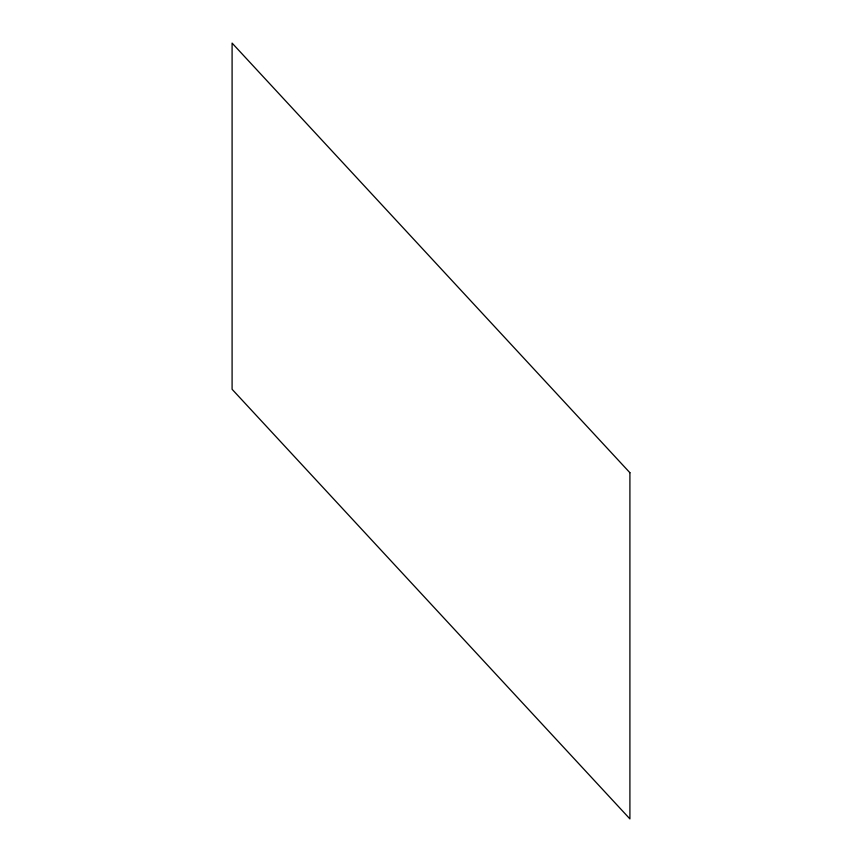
<?xml version="1.0" encoding="UTF-8"?>
<svg xmlns="http://www.w3.org/2000/svg" width="862" height="862" viewBox="0 0 862 862"><rect width="100%" height="100%" fill="white"/><g stroke="black" fill="none" stroke-linecap="round" stroke-linejoin="round"><path stroke-width="1.29" d="M629.906 472.721L232.093 43.1L232.093 389.279L629.906 818.9L629.906 472.721"/></g></svg>
